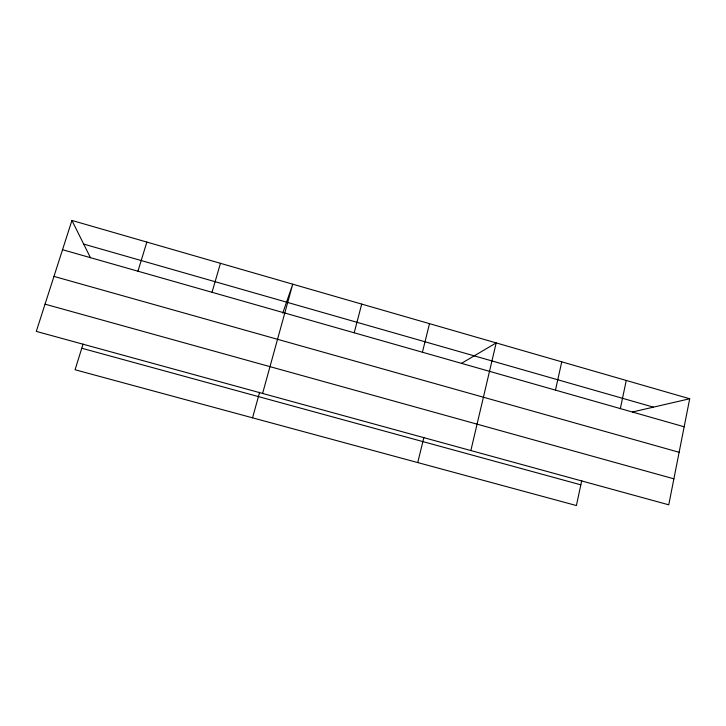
<?xml version="1.0" encoding="UTF-8"?>
<svg xmlns="http://www.w3.org/2000/svg" width="726" height="726" viewBox="0 0 726 726"><rect width="100%" height="100%" fill="white"/><g stroke="black" fill="none" stroke-linecap="round" stroke-linejoin="round"><path stroke-width="1.09" d="M689.7 398.765L668.755 504.815L36.3 331.392L71.928 220.45L689.7 398.765L632.419 412.005M620.349 408.602L626.257 380.451M581.744 480.594L576.399 505.55L75.068 369.752L83.073 344.06M555.463 390.125L561.761 361.838M470.856 450.556L496.185 342.908L461.391 363.408M417.749 462.58L423.92 437.306M422.414 352.228L429.511 323.66M354.188 332.789L361.711 304.094M262.594 393.447L292.741 284.184L282.741 313.142M252.548 417.831L259.627 392.249M212.028 292.306L220.45 263.32M137.949 271.206L146.852 242.076M81.775 348.244L580.836 484.832M45.039 304.167L673.891 478.824M53.96 276.397L679.128 452.289M83.69 244.081L653.427 407.15M62.527 249.717L684.164 426.779M71.928 220.45L90.496 257.766"/></g></svg>
